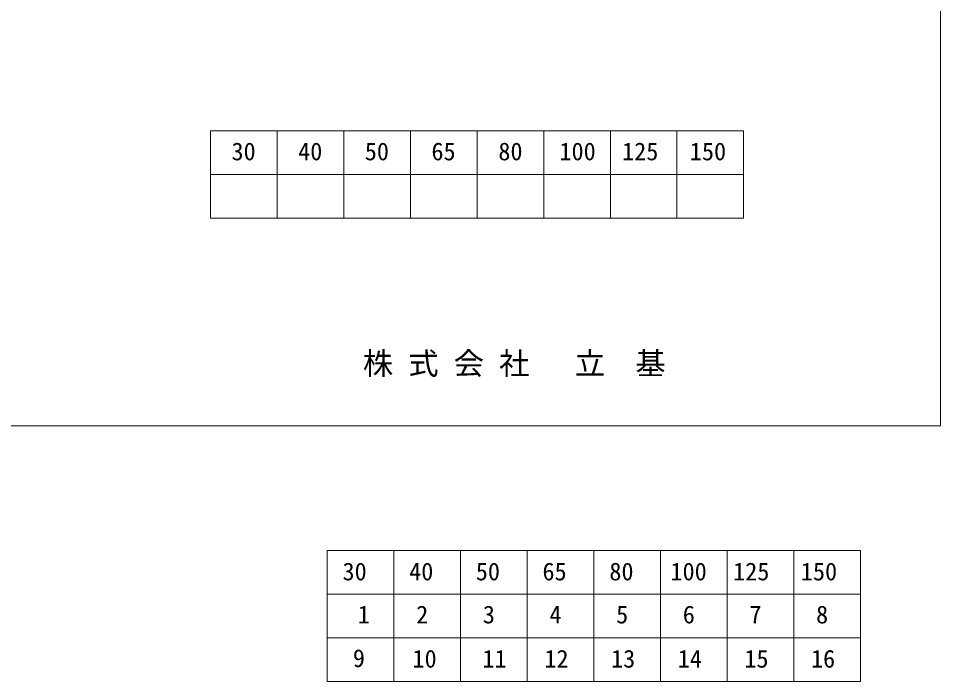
# Model space of a CAD drawing. Units: millimetres, scale not verified. Extents: x -4890 to 18490, y -2348 to 2349.
# Drawn here: x 3368 to 4890, y -2348 to -1254 of the extents above; entities that cross this region are included whole.
import ezdxf
from ezdxf.enums import TextEntityAlignment as Align

# ---------------------------------------------------------------- set-up
doc = ezdxf.new("R2010")
doc.units = ezdxf.units.MM
doc.header["$LTSCALE"] = 10
for name, color, linetype, lineweight in [('0-2_waku', 7, 'Continuous', 18), ('0-E_文字１', 7, 'Continuous', 18), ('1-5_文字２', 7, 'Continuous', 5)]:
    doc.layers.add(name, color=color, linetype=linetype, lineweight=lineweight)
doc.styles.add('ＭＳ ゴシック', font='')
doc.styles.get('ＭＳ ゴシック').set_extended_font_data('MS Gothic')

msp = doc.modelspace()

# ---------------------------------------------------------------- linework, layer by layer
at = {"layer": '0-2_waku'}
for p, q in [((4889.94, 2348.62), (4889.94, -1926.38)), ((3684.94, -1439.72), (3684.94, -1583.72)), ((3684.94, -1439.72), (3684.94, -1583.72)), ((3684.94, -1439.72), (3684.94, -1583.72)), ((3684.94, -1439.72), (3684.94, -1583.72)), ((3684.94, -1439.72), (4564.94, -1439.72)), ((3794.94, -1439.72), (3794.94, -1583.72)), ((3904.94, -1439.72), (3904.94, -1583.72)), ((3904.94, -1439.72), (3904.94, -1583.72)), ((4014.94, -1439.72), (4014.94, -1583.72)), ((4124.94, -1439.72), (4124.94, -1583.72)), ((4234.94, -1439.72), (4234.94, -1583.72)), ((4344.94, -1439.72), (4344.94, -1583.72)), ((4454.94, -1439.72), (4454.94, -1583.72)), ((4564.94, -1439.72), (4564.94, -1583.72)), ((3684.94, -1511.72), (4564.94, -1511.72)), ((3684.94, -1583.72), (4564.94, -1583.72)), ((-1230.06, -1926.38), (4889.94, -1926.38)), ((-1230.06, -1926.38), (4889.94, -1926.38))]:
    msp.add_line(p, q, dxfattribs=at)
msp.add_lwpolyline([(-1230.06, 2348.62), (4889.94, 2348.62), (4889.94, -1926.38)], dxfattribs=at)
at = {"layer": '1-5_文字２'}
for p, q in [((3877.76, -2132.35), (3877.76, -2276.35)), ((3877.76, -2132.35), (3877.76, -2276.35)), ((3877.76, -2132.35), (3877.76, -2276.35)), ((3877.76, -2132.35), (3877.76, -2276.35)), ((3877.76, -2132.35), (4757.76, -2132.35)), ((3877.76, -2132.35), (3877.76, -2276.35)), ((3877.76, -2132.35), (3877.76, -2276.35)), ((3877.76, -2132.35), (3877.76, -2276.35)), ((3877.76, -2132.35), (3877.76, -2276.35)), ((3877.76, -2132.35), (4757.76, -2132.35)), ((3987.76, -2132.35), (3987.76, -2276.35)), ((3987.76, -2132.35), (3987.76, -2276.35)), ((4097.76, -2132.35), (4097.76, -2276.35)), ((4097.76, -2132.35), (4097.76, -2276.35)), ((4097.76, -2132.35), (4097.76, -2276.35)), ((4097.76, -2132.35), (4097.76, -2276.35)), ((4207.76, -2132.35), (4207.76, -2276.35)), ((4207.76, -2132.35), (4207.76, -2276.35)), ((4317.76, -2132.35), (4317.76, -2276.35)), ((4317.76, -2132.35), (4317.76, -2276.35)), ((4427.76, -2132.35), (4427.76, -2276.35)), ((4427.76, -2132.35), (4427.76, -2276.35)), ((4537.76, -2132.35), (4537.76, -2276.35)), ((4537.76, -2132.35), (4537.76, -2276.35)), ((4647.76, -2132.35), (4647.76, -2276.35)), ((4647.76, -2132.35), (4647.76, -2276.35)), ((4757.76, -2132.35), (4757.76, -2276.35)), ((4757.76, -2132.35), (4757.76, -2276.35)), ((3877.76, -2204.35), (4757.76, -2204.35)), ((3877.76, -2204.35), (4757.76, -2204.35)), ((3877.76, -2276.35), (4757.76, -2276.35)), ((3877.76, -2276.35), (4757.76, -2276.35)), ((3877.76, -2276.35), (3877.76, -2348.35)), ((3877.76, -2276.35), (3877.76, -2348.35)), ((3877.76, -2276.35), (3877.76, -2348.35)), ((3877.76, -2276.35), (3877.76, -2348.35)), ((3877.76, -2276.35), (4757.76, -2276.35)), ((3877.76, -2276.35), (3877.76, -2348.35)), ((3877.76, -2276.35), (3877.76, -2348.35)), ((3877.76, -2276.35), (3877.76, -2348.35)), ((3877.76, -2276.35), (3877.76, -2348.35)), ((3877.76, -2276.35), (4757.76, -2276.35)), ((3987.76, -2276.35), (3987.76, -2348.35)), ((3987.76, -2276.35), (3987.76, -2348.35)), ((4097.76, -2276.35), (4097.76, -2348.35)), ((4097.76, -2276.35), (4097.76, -2348.35)), ((4097.76, -2276.35), (4097.76, -2348.35)), ((4097.76, -2276.35), (4097.76, -2348.35)), ((4207.76, -2276.35), (4207.76, -2348.35)), ((4207.76, -2276.35), (4207.76, -2348.35)), ((4317.76, -2276.35), (4317.76, -2348.35)), ((4317.76, -2276.35), (4317.76, -2348.35)), ((4427.76, -2276.35), (4427.76, -2348.35)), ((4427.76, -2276.35), (4427.76, -2348.35)), ((4537.76, -2276.35), (4537.76, -2348.35)), ((4537.76, -2276.35), (4537.76, -2348.35)), ((4647.76, -2276.35), (4647.76, -2348.35)), ((4647.76, -2276.35), (4647.76, -2348.35)), ((4757.76, -2276.35), (4757.76, -2348.35)), ((4757.76, -2276.35), (4757.76, -2348.35)), ((3877.76, -2348.35), (4757.76, -2348.35)), ((3877.76, -2348.35), (4757.76, -2348.35))]:
    msp.add_line(p, q, dxfattribs=at)

# ---------------------------------------------------------------- texts
at = {"layer": '0-E_文字１', "style": 'ＭＳ ゴシック'}
for s, height, p in [('30', 29.33, (3719.68, -1496.99)), ('40', 29.33, (3829.68, -1496.99)), ('50', 29.33, (3939.68, -1496.99)), ('65', 29.33, (4049.68, -1496.99)), ('80', 29.33, (4160.09, -1496.99)), ('100', 29.33, (4260.97, -1496.99)), ('125', 29.33, (4364.35, -1496.99)), ('150', 29.33, (4476.12, -1496.99)), ('株 式 会 社 \u3000立\u3000基', 36.66, (3936.48, -1852.74))]:
    msp.add_text(s, height=height, dxfattribs=at).set_placement(p, align=Align.BOTTOM_LEFT)
at = {"layer": '1-5_文字２', "style": 'ＭＳ ゴシック'}
for s, p in [('30', (3902.91, -2190.17)), ('30', (3902.91, -2190.17)), ('40', (4012.91, -2190.17)), ('40', (4012.91, -2190.17)), ('50', (4122.91, -2190.17)), ('50', (4122.91, -2190.17)), ('65', (4232.91, -2190.17)), ('65', (4232.91, -2190.17)), ('80', (4343.32, -2190.17)), ('80', (4343.32, -2190.17)), ('100', (4444.19, -2190.17)), ('100', (4444.19, -2190.17)), ('125', (4547.58, -2190.17)), ('125', (4547.58, -2190.17)), ('150', (4659.35, -2190.17)), ('150', (4659.35, -2190.17)), ('1', (3928.06, -2261.2)), ('2', (4024.5, -2261.2)), ('3', (4134.5, -2261.2)), ('4', (4244.5, -2261.2)), ('5', (4354.5, -2261.2)), ('6', (4464.5, -2261.2)), ('7', (4574.5, -2261.2)), ('8', (4684.5, -2261.2)), ('9', (3919.99, -2333.2)), ('10', (4018.41, -2334.17)), ('11', (4133.9, -2334.17)), ('12', (4236.11, -2334.17)), ('13', (4346.11, -2334.17)), ('14', (4456.11, -2334.17)), ('15', (4566.11, -2334.17)), ('16', (4676.11, -2334.17))]:
    msp.add_text(s, height=29.33, dxfattribs=at).set_placement(p, align=Align.BOTTOM_LEFT)

doc.saveas('drawing.dxf')
